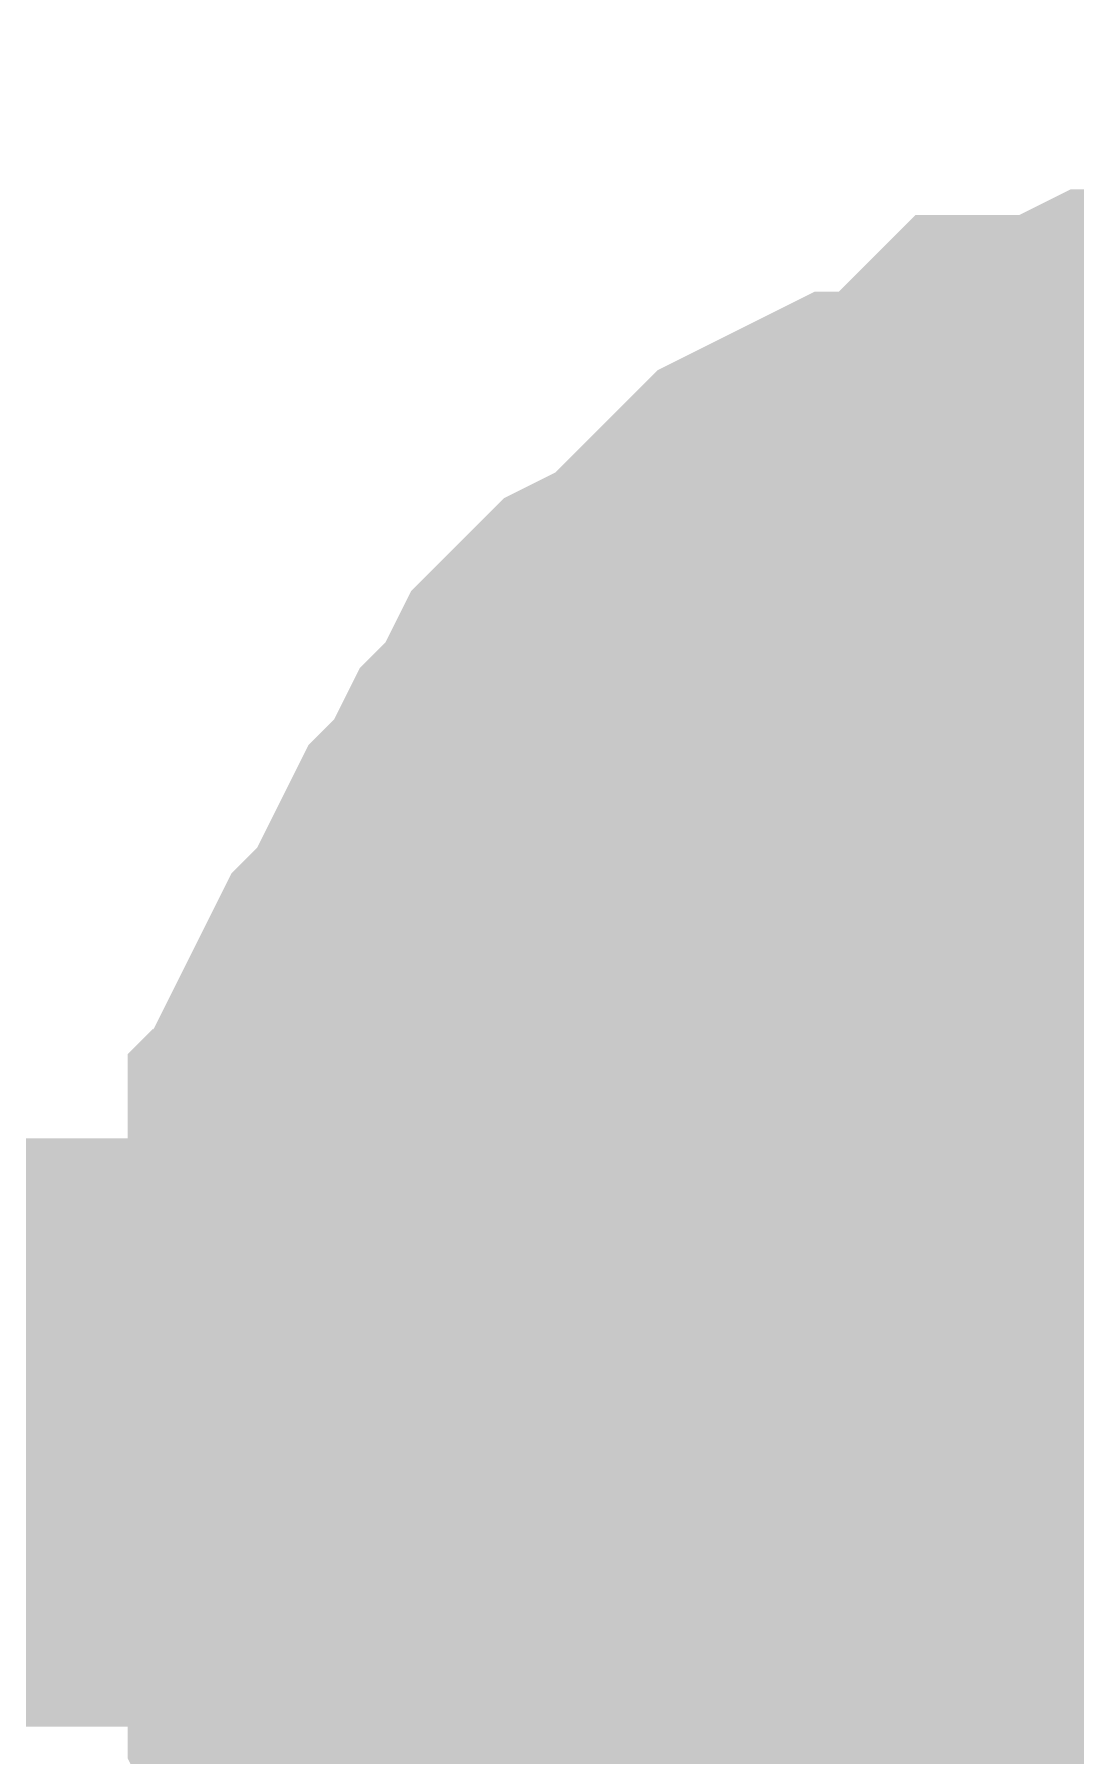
# Model space of a CAD drawing. Header units: inches. Extents: x 0 to 841, y 0 to 594.
# Drawn here: x 234.315 to 234.846, y 564.83 to 565.707 of the extents above; entities that cross this region are included whole.
import ezdxf

# ---------------------------------------------------------------- set-up
doc = ezdxf.new("R2010")
doc.units = ezdxf.units.IN
doc.layers.add('Sheet', color=255, linetype='Continuous')

msp = doc.modelspace()

# ---------------------------------------------------------------- linework, layer by layer
at = {"layer": 'Sheet'}
for points in [[(235.00912, 564.99507, 0.29972, 0.29972, 0), (222.50544, 564.99507, 0.29972, 0.29972, 0), (210.00176, 564.99507, 0.29972, 0.29972, 0), (197.51114, 564.99507, 0.29972, 0.29972, 0), (197.51114, 569.98601, 0.29972, 0.29972, 0)], [(234.49956, 564.99507, 0.29972, 0.29972, 0), (234.49956, 565.0212, 0.29972, 0.29972, 0), (234.49956, 565.04733, 0.29972, 0.29972, 0), (234.49956, 565.07347, 0.29972, 0.29972, 0), (234.51263, 565.0996, 0.29972, 0.29972, 0), (234.51263, 565.12573, 0.29972, 0.29972, 0), (234.5257, 565.13879, 0.29972, 0.29972, 0), (234.5257, 565.16492, 0.29972, 0.29972, 0), (234.53876, 565.19105, 0.29972, 0.29972, 0), (234.55183, 565.20412, 0.29972, 0.29972, 0), (234.56489, 565.23025, 0.29972, 0.29972, 0), (234.57796, 565.25638, 0.29972, 0.29972, 0), (234.59102, 565.26944, 0.29972, 0.29972, 0), (234.60409, 565.29558, 0.29972, 0.29972, 0), (234.61715, 565.30864, 0.29972, 0.29972, 0), (234.63022, 565.33477, 0.29972, 0.29972, 0), (234.64329, 565.34784, 0.29972, 0.29972, 0), (234.66942, 565.3609, 0.29972, 0.29972, 0), (234.68248, 565.37397, 0.29972, 0.29972, 0), (234.69555, 565.38703, 0.29972, 0.29972, 0), (234.72168, 565.41316, 0.29972, 0.29972, 0), (234.74781, 565.42623, 0.29972, 0.29972, 0), (234.76087, 565.42623, 0.29972, 0.29972, 0), (234.78701, 565.43929, 0.29972, 0.29972, 0), (234.81314, 565.45236, 0.29972, 0.29972, 0), (234.8262, 565.46542, 0.29972, 0.29972, 0), (234.85233, 565.46542, 0.29972, 0.29972, 0), (234.87846, 565.47849, 0.29972, 0.29972, 0), (234.9046, 565.47849, 0.29972, 0.29972, 0), (234.93073, 565.49155, 0.29972, 0.29972, 0), (234.95686, 565.49155, 0.29972, 0.29972, 0), (234.98299, 565.49155, 0.29972, 0.29972, 0), (235.00912, 565.49155, 0.29972, 0.29972, 0)], [(234.49956, 564.99507, 0.29972, 0.29972, 0), (234.49956, 565.0212, 0.29972, 0.29972, 0), (234.49956, 565.04733, 0.29972, 0.29972, 0), (234.49956, 565.07347, 0.29972, 0.29972, 0), (234.51263, 565.0996, 0.29972, 0.29972, 0), (234.51263, 565.12573, 0.29972, 0.29972, 0), (234.5257, 565.13879, 0.29972, 0.29972, 0), (234.5257, 565.16492, 0.29972, 0.29972, 0), (234.53876, 565.19105, 0.29972, 0.29972, 0), (234.55183, 565.20412, 0.29972, 0.29972, 0), (234.56489, 565.23025, 0.29972, 0.29972, 0), (234.57796, 565.25638, 0.29972, 0.29972, 0), (234.59102, 565.26944, 0.29972, 0.29972, 0), (234.60409, 565.29558, 0.29972, 0.29972, 0), (234.61715, 565.30864, 0.29972, 0.29972, 0), (234.63022, 565.33477, 0.29972, 0.29972, 0), (234.64329, 565.34784, 0.29972, 0.29972, 0), (234.66942, 565.3609, 0.29972, 0.29972, 0), (234.68248, 565.37397, 0.29972, 0.29972, 0), (234.69555, 565.38703, 0.29972, 0.29972, 0), (234.72168, 565.41316, 0.29972, 0.29972, 0), (234.74781, 565.42623, 0.29972, 0.29972, 0), (234.76087, 565.42623, 0.29972, 0.29972, 0), (234.78701, 565.43929, 0.29972, 0.29972, 0), (234.81314, 565.45236, 0.29972, 0.29972, 0), (234.8262, 565.46542, 0.29972, 0.29972, 0), (234.85233, 565.46542, 0.29972, 0.29972, 0), (234.87846, 565.47849, 0.29972, 0.29972, 0), (234.9046, 565.47849, 0.29972, 0.29972, 0), (234.93073, 565.49155, 0.29972, 0.29972, 0), (234.95686, 565.49155, 0.29972, 0.29972, 0), (234.98299, 565.49155, 0.29972, 0.29972, 0), (235.00912, 565.49155, 0.29972, 0.29972, 0)], [(234.49956, 564.99507, 0.29972, 0.29972, 0), (234.49956, 565.0212, 0.29972, 0.29972, 0), (234.49956, 565.04733, 0.29972, 0.29972, 0), (234.49956, 565.07347, 0.29972, 0.29972, 0), (234.51263, 565.0996, 0.29972, 0.29972, 0), (234.51263, 565.12573, 0.29972, 0.29972, 0), (234.5257, 565.13879, 0.29972, 0.29972, 0), (234.5257, 565.16492, 0.29972, 0.29972, 0), (234.53876, 565.19105, 0.29972, 0.29972, 0), (234.55183, 565.20412, 0.29972, 0.29972, 0), (234.56489, 565.23025, 0.29972, 0.29972, 0), (234.57796, 565.25638, 0.29972, 0.29972, 0), (234.59102, 565.26944, 0.29972, 0.29972, 0), (234.60409, 565.29558, 0.29972, 0.29972, 0), (234.61715, 565.30864, 0.29972, 0.29972, 0), (234.63022, 565.33477, 0.29972, 0.29972, 0), (234.64329, 565.34784, 0.29972, 0.29972, 0), (234.66942, 565.3609, 0.29972, 0.29972, 0), (234.68248, 565.37397, 0.29972, 0.29972, 0), (234.69555, 565.38703, 0.29972, 0.29972, 0), (234.72168, 565.41316, 0.29972, 0.29972, 0), (234.74781, 565.42623, 0.29972, 0.29972, 0), (234.76087, 565.42623, 0.29972, 0.29972, 0), (234.78701, 565.43929, 0.29972, 0.29972, 0), (234.81314, 565.45236, 0.29972, 0.29972, 0), (234.8262, 565.46542, 0.29972, 0.29972, 0), (234.85233, 565.46542, 0.29972, 0.29972, 0), (234.87846, 565.47849, 0.29972, 0.29972, 0), (234.9046, 565.47849, 0.29972, 0.29972, 0), (234.93073, 565.49155, 0.29972, 0.29972, 0), (234.95686, 565.49155, 0.29972, 0.29972, 0), (234.98299, 565.49155, 0.29972, 0.29972, 0), (235.00912, 565.49155, 0.29972, 0.29972, 0)], [(234.49956, 564.99507, 0.29972, 0.29972, 0), (234.49956, 565.0212, 0.29972, 0.29972, 0), (234.49956, 565.04733, 0.29972, 0.29972, 0), (234.49956, 565.07347, 0.29972, 0.29972, 0), (234.51263, 565.0996, 0.29972, 0.29972, 0), (234.51263, 565.12573, 0.29972, 0.29972, 0), (234.5257, 565.13879, 0.29972, 0.29972, 0), (234.5257, 565.16492, 0.29972, 0.29972, 0), (234.53876, 565.19105, 0.29972, 0.29972, 0), (234.55183, 565.20412, 0.29972, 0.29972, 0), (234.56489, 565.23025, 0.29972, 0.29972, 0), (234.57796, 565.25638, 0.29972, 0.29972, 0), (234.59102, 565.26944, 0.29972, 0.29972, 0), (234.60409, 565.29558, 0.29972, 0.29972, 0), (234.61715, 565.30864, 0.29972, 0.29972, 0), (234.63022, 565.33477, 0.29972, 0.29972, 0), (234.64329, 565.34784, 0.29972, 0.29972, 0), (234.66942, 565.3609, 0.29972, 0.29972, 0), (234.68248, 565.37397, 0.29972, 0.29972, 0), (234.69555, 565.38703, 0.29972, 0.29972, 0), (234.72168, 565.41316, 0.29972, 0.29972, 0), (234.74781, 565.42623, 0.29972, 0.29972, 0), (234.76087, 565.42623, 0.29972, 0.29972, 0), (234.78701, 565.43929, 0.29972, 0.29972, 0), (234.81314, 565.45236, 0.29972, 0.29972, 0), (234.8262, 565.46542, 0.29972, 0.29972, 0), (234.85233, 565.46542, 0.29972, 0.29972, 0), (234.87846, 565.47849, 0.29972, 0.29972, 0), (234.9046, 565.47849, 0.29972, 0.29972, 0), (234.93073, 565.49155, 0.29972, 0.29972, 0), (234.95686, 565.49155, 0.29972, 0.29972, 0), (234.98299, 565.49155, 0.29972, 0.29972, 0), (235.00912, 565.49155, 0.29972, 0.29972, 0)], [(234.49956, 564.99507, 0.29972, 0.29972, 0), (234.49956, 565.0212, 0.29972, 0.29972, 0), (234.49956, 565.04733, 0.29972, 0.29972, 0), (234.49956, 565.07347, 0.29972, 0.29972, 0), (234.51263, 565.0996, 0.29972, 0.29972, 0), (234.51263, 565.12573, 0.29972, 0.29972, 0), (234.5257, 565.13879, 0.29972, 0.29972, 0), (234.5257, 565.16492, 0.29972, 0.29972, 0), (234.53876, 565.19105, 0.29972, 0.29972, 0), (234.55183, 565.20412, 0.29972, 0.29972, 0), (234.56489, 565.23025, 0.29972, 0.29972, 0), (234.57796, 565.25638, 0.29972, 0.29972, 0), (234.59102, 565.26944, 0.29972, 0.29972, 0), (234.60409, 565.29558, 0.29972, 0.29972, 0), (234.61715, 565.30864, 0.29972, 0.29972, 0), (234.63022, 565.33477, 0.29972, 0.29972, 0), (234.64329, 565.34784, 0.29972, 0.29972, 0), (234.66942, 565.3609, 0.29972, 0.29972, 0), (234.68248, 565.37397, 0.29972, 0.29972, 0), (234.69555, 565.38703, 0.29972, 0.29972, 0), (234.72168, 565.41316, 0.29972, 0.29972, 0), (234.74781, 565.42623, 0.29972, 0.29972, 0), (234.76087, 565.42623, 0.29972, 0.29972, 0), (234.78701, 565.43929, 0.29972, 0.29972, 0), (234.81314, 565.45236, 0.29972, 0.29972, 0), (234.8262, 565.46542, 0.29972, 0.29972, 0), (234.85233, 565.46542, 0.29972, 0.29972, 0), (234.87846, 565.47849, 0.29972, 0.29972, 0), (234.9046, 565.47849, 0.29972, 0.29972, 0), (234.93073, 565.49155, 0.29972, 0.29972, 0), (234.95686, 565.49155, 0.29972, 0.29972, 0), (234.98299, 565.49155, 0.29972, 0.29972, 0), (235.00912, 565.49155, 0.29972, 0.29972, 0)], [(234.49956, 564.99507, 0.29972, 0.29972, 0), (234.49956, 565.0212, 0.29972, 0.29972, 0), (234.49956, 565.04733, 0.29972, 0.29972, 0), (234.49956, 565.07347, 0.29972, 0.29972, 0), (234.51263, 565.0996, 0.29972, 0.29972, 0), (234.51263, 565.12573, 0.29972, 0.29972, 0), (234.5257, 565.13879, 0.29972, 0.29972, 0), (234.5257, 565.16492, 0.29972, 0.29972, 0), (234.53876, 565.19105, 0.29972, 0.29972, 0), (234.55183, 565.20412, 0.29972, 0.29972, 0), (234.56489, 565.23025, 0.29972, 0.29972, 0), (234.57796, 565.25638, 0.29972, 0.29972, 0), (234.59102, 565.26944, 0.29972, 0.29972, 0), (234.60409, 565.29558, 0.29972, 0.29972, 0), (234.61715, 565.30864, 0.29972, 0.29972, 0), (234.63022, 565.33477, 0.29972, 0.29972, 0), (234.64329, 565.34784, 0.29972, 0.29972, 0), (234.66942, 565.3609, 0.29972, 0.29972, 0), (234.68248, 565.37397, 0.29972, 0.29972, 0), (234.69555, 565.38703, 0.29972, 0.29972, 0), (234.72168, 565.41316, 0.29972, 0.29972, 0), (234.74781, 565.42623, 0.29972, 0.29972, 0), (234.76087, 565.42623, 0.29972, 0.29972, 0), (234.78701, 565.43929, 0.29972, 0.29972, 0), (234.81314, 565.45236, 0.29972, 0.29972, 0), (234.8262, 565.46542, 0.29972, 0.29972, 0), (234.85233, 565.46542, 0.29972, 0.29972, 0), (234.87846, 565.47849, 0.29972, 0.29972, 0), (234.9046, 565.47849, 0.29972, 0.29972, 0), (234.93073, 565.49155, 0.29972, 0.29972, 0), (234.95686, 565.49155, 0.29972, 0.29972, 0), (234.98299, 565.49155, 0.29972, 0.29972, 0), (235.00912, 565.49155, 0.29972, 0.29972, 0)], [(234.49956, 564.99507, 0.29972, 0.29972, 0), (234.49956, 565.0212, 0.29972, 0.29972, 0), (234.49956, 565.04733, 0.29972, 0.29972, 0), (234.49956, 565.07347, 0.29972, 0.29972, 0), (234.51263, 565.0996, 0.29972, 0.29972, 0), (234.51263, 565.12573, 0.29972, 0.29972, 0), (234.5257, 565.13879, 0.29972, 0.29972, 0), (234.5257, 565.16492, 0.29972, 0.29972, 0), (234.53876, 565.19105, 0.29972, 0.29972, 0), (234.55183, 565.20412, 0.29972, 0.29972, 0), (234.56489, 565.23025, 0.29972, 0.29972, 0), (234.57796, 565.25638, 0.29972, 0.29972, 0), (234.59102, 565.26944, 0.29972, 0.29972, 0), (234.60409, 565.29558, 0.29972, 0.29972, 0), (234.61715, 565.30864, 0.29972, 0.29972, 0), (234.63022, 565.33477, 0.29972, 0.29972, 0), (234.64329, 565.34784, 0.29972, 0.29972, 0), (234.66942, 565.3609, 0.29972, 0.29972, 0), (234.68248, 565.37397, 0.29972, 0.29972, 0), (234.69555, 565.38703, 0.29972, 0.29972, 0), (234.72168, 565.41316, 0.29972, 0.29972, 0), (234.74781, 565.42623, 0.29972, 0.29972, 0), (234.76087, 565.42623, 0.29972, 0.29972, 0), (234.78701, 565.43929, 0.29972, 0.29972, 0), (234.81314, 565.45236, 0.29972, 0.29972, 0), (234.8262, 565.46542, 0.29972, 0.29972, 0), (234.85233, 565.46542, 0.29972, 0.29972, 0), (234.87846, 565.47849, 0.29972, 0.29972, 0), (234.9046, 565.47849, 0.29972, 0.29972, 0), (234.93073, 565.49155, 0.29972, 0.29972, 0), (234.95686, 565.49155, 0.29972, 0.29972, 0), (234.98299, 565.49155, 0.29972, 0.29972, 0), (235.00912, 565.49155, 0.29972, 0.29972, 0)], [(234.49956, 564.99507, 0.09906, 0.09906, 0), (234.49956, 565.0212, 0.09906, 0.09906, 0), (234.49956, 565.04733, 0.09906, 0.09906, 0), (234.49956, 565.07347, 0.09906, 0.09906, 0), (234.51263, 565.0996, 0.09906, 0.09906, 0), (234.51263, 565.12573, 0.09906, 0.09906, 0), (234.5257, 565.13879, 0.09906, 0.09906, 0), (234.5257, 565.16492, 0.09906, 0.09906, 0), (234.53876, 565.19105, 0.09906, 0.09906, 0), (234.55183, 565.20412, 0.09906, 0.09906, 0), (234.56489, 565.23025, 0.09906, 0.09906, 0), (234.57796, 565.25638, 0.09906, 0.09906, 0), (234.59102, 565.26944, 0.09906, 0.09906, 0), (234.60409, 565.29558, 0.09906, 0.09906, 0), (234.61715, 565.30864, 0.09906, 0.09906, 0), (234.63022, 565.33477, 0.09906, 0.09906, 0), (234.64329, 565.34784, 0.09906, 0.09906, 0), (234.66942, 565.3609, 0.09906, 0.09906, 0), (234.68248, 565.37397, 0.09906, 0.09906, 0), (234.69555, 565.38703, 0.09906, 0.09906, 0), (234.72168, 565.41316, 0.09906, 0.09906, 0), (234.74781, 565.42623, 0.09906, 0.09906, 0), (234.76087, 565.42623, 0.09906, 0.09906, 0), (234.78701, 565.43929, 0.09906, 0.09906, 0), (234.81314, 565.45236, 0.09906, 0.09906, 0), (234.8262, 565.46542, 0.09906, 0.09906, 0), (234.85233, 565.46542, 0.09906, 0.09906, 0), (234.87846, 565.47849, 0.09906, 0.09906, 0), (234.9046, 565.47849, 0.09906, 0.09906, 0)], [(234.49956, 564.99507, 0.09906, 0.09906, 0), (234.49956, 565.0212, 0.09906, 0.09906, 0), (234.49956, 565.04733, 0.09906, 0.09906, 0), (234.49956, 565.07347, 0.09906, 0.09906, 0), (234.51263, 565.0996, 0.09906, 0.09906, 0), (234.51263, 565.12573, 0.09906, 0.09906, 0), (234.5257, 565.13879, 0.09906, 0.09906, 0), (234.5257, 565.16492, 0.09906, 0.09906, 0), (234.53876, 565.19105, 0.09906, 0.09906, 0), (234.55183, 565.20412, 0.09906, 0.09906, 0), (234.56489, 565.23025, 0.09906, 0.09906, 0), (234.57796, 565.25638, 0.09906, 0.09906, 0), (234.59102, 565.26944, 0.09906, 0.09906, 0), (234.60409, 565.29558, 0.09906, 0.09906, 0), (234.61715, 565.30864, 0.09906, 0.09906, 0), (234.63022, 565.33477, 0.09906, 0.09906, 0), (234.64329, 565.34784, 0.09906, 0.09906, 0), (234.66942, 565.3609, 0.09906, 0.09906, 0), (234.68248, 565.37397, 0.09906, 0.09906, 0), (234.69555, 565.38703, 0.09906, 0.09906, 0), (234.72168, 565.41316, 0.09906, 0.09906, 0), (234.74781, 565.42623, 0.09906, 0.09906, 0), (234.76087, 565.42623, 0.09906, 0.09906, 0), (234.78701, 565.43929, 0.09906, 0.09906, 0), (234.81314, 565.45236, 0.09906, 0.09906, 0), (234.8262, 565.46542, 0.09906, 0.09906, 0), (234.85233, 565.46542, 0.09906, 0.09906, 0), (234.87846, 565.47849, 0.09906, 0.09906, 0), (234.9046, 565.47849, 0.09906, 0.09906, 0)], [(234.49956, 564.99507, 0.09906, 0.09906, 0), (234.49956, 565.0212, 0.09906, 0.09906, 0), (234.49956, 565.04733, 0.09906, 0.09906, 0), (234.49956, 565.07347, 0.09906, 0.09906, 0), (234.51263, 565.0996, 0.09906, 0.09906, 0), (234.51263, 565.12573, 0.09906, 0.09906, 0), (234.5257, 565.13879, 0.09906, 0.09906, 0), (234.5257, 565.16492, 0.09906, 0.09906, 0), (234.53876, 565.19105, 0.09906, 0.09906, 0), (234.55183, 565.20412, 0.09906, 0.09906, 0), (234.56489, 565.23025, 0.09906, 0.09906, 0), (234.57796, 565.25638, 0.09906, 0.09906, 0), (234.59102, 565.26944, 0.09906, 0.09906, 0), (234.60409, 565.29558, 0.09906, 0.09906, 0), (234.61715, 565.30864, 0.09906, 0.09906, 0), (234.63022, 565.33477, 0.09906, 0.09906, 0), (234.64329, 565.34784, 0.09906, 0.09906, 0), (234.66942, 565.3609, 0.09906, 0.09906, 0), (234.68248, 565.37397, 0.09906, 0.09906, 0), (234.69555, 565.38703, 0.09906, 0.09906, 0), (234.72168, 565.41316, 0.09906, 0.09906, 0), (234.74781, 565.42623, 0.09906, 0.09906, 0), (234.76087, 565.42623, 0.09906, 0.09906, 0), (234.78701, 565.43929, 0.09906, 0.09906, 0), (234.81314, 565.45236, 0.09906, 0.09906, 0), (234.8262, 565.46542, 0.09906, 0.09906, 0), (234.85233, 565.46542, 0.09906, 0.09906, 0), (234.87846, 565.47849, 0.09906, 0.09906, 0), (234.9046, 565.47849, 0.09906, 0.09906, 0)], [(234.49956, 564.99507, 0.09906, 0.09906, 0), (234.49956, 565.0212, 0.09906, 0.09906, 0), (234.49956, 565.04733, 0.09906, 0.09906, 0), (234.49956, 565.07347, 0.09906, 0.09906, 0), (234.51263, 565.0996, 0.09906, 0.09906, 0), (234.51263, 565.12573, 0.09906, 0.09906, 0), (234.5257, 565.13879, 0.09906, 0.09906, 0), (234.5257, 565.16492, 0.09906, 0.09906, 0), (234.53876, 565.19105, 0.09906, 0.09906, 0), (234.55183, 565.20412, 0.09906, 0.09906, 0), (234.56489, 565.23025, 0.09906, 0.09906, 0), (234.57796, 565.25638, 0.09906, 0.09906, 0), (234.59102, 565.26944, 0.09906, 0.09906, 0), (234.60409, 565.29558, 0.09906, 0.09906, 0), (234.61715, 565.30864, 0.09906, 0.09906, 0), (234.63022, 565.33477, 0.09906, 0.09906, 0), (234.64329, 565.34784, 0.09906, 0.09906, 0), (234.66942, 565.3609, 0.09906, 0.09906, 0), (234.68248, 565.37397, 0.09906, 0.09906, 0), (234.69555, 565.38703, 0.09906, 0.09906, 0), (234.72168, 565.41316, 0.09906, 0.09906, 0), (234.74781, 565.42623, 0.09906, 0.09906, 0), (234.76087, 565.42623, 0.09906, 0.09906, 0), (234.78701, 565.43929, 0.09906, 0.09906, 0), (234.81314, 565.45236, 0.09906, 0.09906, 0), (234.8262, 565.46542, 0.09906, 0.09906, 0), (234.85233, 565.46542, 0.09906, 0.09906, 0), (234.87846, 565.47849, 0.09906, 0.09906, 0), (234.9046, 565.47849, 0.09906, 0.09906, 0)], [(234.49956, 564.99507, 0.09906, 0.09906, 0), (234.49956, 565.0212, 0.09906, 0.09906, 0), (234.49956, 565.04733, 0.09906, 0.09906, 0), (234.49956, 565.07347, 0.09906, 0.09906, 0), (234.51263, 565.0996, 0.09906, 0.09906, 0), (234.51263, 565.12573, 0.09906, 0.09906, 0), (234.5257, 565.13879, 0.09906, 0.09906, 0), (234.5257, 565.16492, 0.09906, 0.09906, 0), (234.53876, 565.19105, 0.09906, 0.09906, 0), (234.55183, 565.20412, 0.09906, 0.09906, 0), (234.56489, 565.23025, 0.09906, 0.09906, 0), (234.57796, 565.25638, 0.09906, 0.09906, 0), (234.59102, 565.26944, 0.09906, 0.09906, 0), (234.60409, 565.29558, 0.09906, 0.09906, 0), (234.61715, 565.30864, 0.09906, 0.09906, 0), (234.63022, 565.33477, 0.09906, 0.09906, 0), (234.64329, 565.34784, 0.09906, 0.09906, 0), (234.66942, 565.3609, 0.09906, 0.09906, 0), (234.68248, 565.37397, 0.09906, 0.09906, 0), (234.69555, 565.38703, 0.09906, 0.09906, 0), (234.72168, 565.41316, 0.09906, 0.09906, 0), (234.74781, 565.42623, 0.09906, 0.09906, 0), (234.76087, 565.42623, 0.09906, 0.09906, 0), (234.78701, 565.43929, 0.09906, 0.09906, 0), (234.81314, 565.45236, 0.09906, 0.09906, 0), (234.8262, 565.46542, 0.09906, 0.09906, 0), (234.85233, 565.46542, 0.09906, 0.09906, 0), (234.87846, 565.47849, 0.09906, 0.09906, 0), (234.9046, 565.47849, 0.09906, 0.09906, 0)], [(234.49956, 564.99507, 0.09906, 0.09906, 0), (234.49956, 565.0212, 0.09906, 0.09906, 0), (234.49956, 565.04733, 0.09906, 0.09906, 0), (234.49956, 565.07347, 0.09906, 0.09906, 0), (234.51263, 565.0996, 0.09906, 0.09906, 0), (234.51263, 565.12573, 0.09906, 0.09906, 0), (234.5257, 565.13879, 0.09906, 0.09906, 0), (234.5257, 565.16492, 0.09906, 0.09906, 0), (234.53876, 565.19105, 0.09906, 0.09906, 0), (234.55183, 565.20412, 0.09906, 0.09906, 0), (234.56489, 565.23025, 0.09906, 0.09906, 0), (234.57796, 565.25638, 0.09906, 0.09906, 0), (234.59102, 565.26944, 0.09906, 0.09906, 0), (234.60409, 565.29558, 0.09906, 0.09906, 0), (234.61715, 565.30864, 0.09906, 0.09906, 0), (234.63022, 565.33477, 0.09906, 0.09906, 0), (234.64329, 565.34784, 0.09906, 0.09906, 0), (234.66942, 565.3609, 0.09906, 0.09906, 0), (234.68248, 565.37397, 0.09906, 0.09906, 0), (234.69555, 565.38703, 0.09906, 0.09906, 0), (234.72168, 565.41316, 0.09906, 0.09906, 0), (234.74781, 565.42623, 0.09906, 0.09906, 0), (234.76087, 565.42623, 0.09906, 0.09906, 0), (234.78701, 565.43929, 0.09906, 0.09906, 0), (234.81314, 565.45236, 0.09906, 0.09906, 0), (234.8262, 565.46542, 0.09906, 0.09906, 0), (234.85233, 565.46542, 0.09906, 0.09906, 0), (234.87846, 565.47849, 0.09906, 0.09906, 0), (234.9046, 565.47849, 0.09906, 0.09906, 0)], [(234.49956, 564.99507, 0.09906, 0.09906, 0), (234.49956, 565.0212, 0.09906, 0.09906, 0), (234.49956, 565.04733, 0.09906, 0.09906, 0), (234.49956, 565.07347, 0.09906, 0.09906, 0), (234.51263, 565.0996, 0.09906, 0.09906, 0), (234.51263, 565.12573, 0.09906, 0.09906, 0), (234.5257, 565.13879, 0.09906, 0.09906, 0), (234.5257, 565.16492, 0.09906, 0.09906, 0), (234.53876, 565.19105, 0.09906, 0.09906, 0), (234.55183, 565.20412, 0.09906, 0.09906, 0), (234.56489, 565.23025, 0.09906, 0.09906, 0), (234.57796, 565.25638, 0.09906, 0.09906, 0), (234.59102, 565.26944, 0.09906, 0.09906, 0), (234.60409, 565.29558, 0.09906, 0.09906, 0), (234.61715, 565.30864, 0.09906, 0.09906, 0), (234.63022, 565.33477, 0.09906, 0.09906, 0), (234.64329, 565.34784, 0.09906, 0.09906, 0), (234.66942, 565.3609, 0.09906, 0.09906, 0), (234.68248, 565.37397, 0.09906, 0.09906, 0), (234.69555, 565.38703, 0.09906, 0.09906, 0), (234.72168, 565.41316, 0.09906, 0.09906, 0), (234.74781, 565.42623, 0.09906, 0.09906, 0), (234.76087, 565.42623, 0.09906, 0.09906, 0), (234.78701, 565.43929, 0.09906, 0.09906, 0), (234.81314, 565.45236, 0.09906, 0.09906, 0), (234.8262, 565.46542, 0.09906, 0.09906, 0), (234.85233, 565.46542, 0.09906, 0.09906, 0), (234.87846, 565.47849, 0.09906, 0.09906, 0), (234.9046, 565.47849, 0.09906, 0.09906, 0)], [(234.61715, 564.66844, 0.29972, 0.29972, 0), (234.60409, 564.68151, 0.29972, 0.29972, 0), (234.59102, 564.70764, 0.29972, 0.29972, 0), (234.57796, 564.73377, 0.29972, 0.29972, 0), (234.56489, 564.74683, 0.29972, 0.29972, 0), (234.55183, 564.77296, 0.29972, 0.29972, 0), (234.53876, 564.79909, 0.29972, 0.29972, 0), (234.5257, 564.81216, 0.29972, 0.29972, 0), (234.5257, 564.83829, 0.29972, 0.29972, 0), (234.51263, 564.86442, 0.29972, 0.29972, 0), (234.51263, 564.89055, 0.29972, 0.29972, 0), (234.49956, 564.91668, 0.29972, 0.29972, 0), (234.49956, 564.94281, 0.29972, 0.29972, 0), (234.49956, 564.96894, 0.29972, 0.29972, 0), (234.49956, 564.99507, 0.29972, 0.29972, 0)], [(234.49956, 564.99507, 0.29972, 0.29972, 0), (234.49956, 564.99507, 0.29972, 0.29972, 0)], [(234.61715, 564.66844, 0.29972, 0.29972, 0), (234.60409, 564.68151, 0.29972, 0.29972, 0), (234.59102, 564.70764, 0.29972, 0.29972, 0), (234.57796, 564.73377, 0.29972, 0.29972, 0), (234.56489, 564.74683, 0.29972, 0.29972, 0), (234.55183, 564.77296, 0.29972, 0.29972, 0), (234.53876, 564.79909, 0.29972, 0.29972, 0), (234.5257, 564.81216, 0.29972, 0.29972, 0), (234.5257, 564.83829, 0.29972, 0.29972, 0), (234.51263, 564.86442, 0.29972, 0.29972, 0), (234.51263, 564.89055, 0.29972, 0.29972, 0), (234.49956, 564.91668, 0.29972, 0.29972, 0), (234.49956, 564.94281, 0.29972, 0.29972, 0), (234.49956, 564.96894, 0.29972, 0.29972, 0), (234.49956, 564.99507, 0.29972, 0.29972, 0)], [(234.49956, 564.99507, 0.29972, 0.29972, 0), (234.49956, 564.99507, 0.29972, 0.29972, 0)], [(234.61715, 564.66844, 0.29972, 0.29972, 0), (234.60409, 564.68151, 0.29972, 0.29972, 0), (234.59102, 564.70764, 0.29972, 0.29972, 0), (234.57796, 564.73377, 0.29972, 0.29972, 0), (234.56489, 564.74683, 0.29972, 0.29972, 0), (234.55183, 564.77296, 0.29972, 0.29972, 0), (234.53876, 564.79909, 0.29972, 0.29972, 0), (234.5257, 564.81216, 0.29972, 0.29972, 0), (234.5257, 564.83829, 0.29972, 0.29972, 0), (234.51263, 564.86442, 0.29972, 0.29972, 0), (234.51263, 564.89055, 0.29972, 0.29972, 0), (234.49956, 564.91668, 0.29972, 0.29972, 0), (234.49956, 564.94281, 0.29972, 0.29972, 0), (234.49956, 564.96894, 0.29972, 0.29972, 0), (234.49956, 564.99507, 0.29972, 0.29972, 0)], [(234.49956, 564.99507, 0.29972, 0.29972, 0), (234.49956, 564.99507, 0.29972, 0.29972, 0)], [(234.61715, 564.66844, 0.29972, 0.29972, 0), (234.60409, 564.68151, 0.29972, 0.29972, 0), (234.59102, 564.70764, 0.29972, 0.29972, 0), (234.57796, 564.73377, 0.29972, 0.29972, 0), (234.56489, 564.74683, 0.29972, 0.29972, 0), (234.55183, 564.77296, 0.29972, 0.29972, 0), (234.53876, 564.79909, 0.29972, 0.29972, 0), (234.5257, 564.81216, 0.29972, 0.29972, 0), (234.5257, 564.83829, 0.29972, 0.29972, 0), (234.51263, 564.86442, 0.29972, 0.29972, 0), (234.51263, 564.89055, 0.29972, 0.29972, 0), (234.49956, 564.91668, 0.29972, 0.29972, 0), (234.49956, 564.94281, 0.29972, 0.29972, 0), (234.49956, 564.96894, 0.29972, 0.29972, 0), (234.49956, 564.99507, 0.29972, 0.29972, 0)], [(234.49956, 564.99507, 0.29972, 0.29972, 0), (234.49956, 564.99507, 0.29972, 0.29972, 0)], [(234.61715, 564.66844, 0.29972, 0.29972, 0), (234.60409, 564.68151, 0.29972, 0.29972, 0), (234.59102, 564.70764, 0.29972, 0.29972, 0), (234.57796, 564.73377, 0.29972, 0.29972, 0), (234.56489, 564.74683, 0.29972, 0.29972, 0), (234.55183, 564.77296, 0.29972, 0.29972, 0), (234.53876, 564.79909, 0.29972, 0.29972, 0), (234.5257, 564.81216, 0.29972, 0.29972, 0), (234.5257, 564.83829, 0.29972, 0.29972, 0), (234.51263, 564.86442, 0.29972, 0.29972, 0), (234.51263, 564.89055, 0.29972, 0.29972, 0), (234.49956, 564.91668, 0.29972, 0.29972, 0), (234.49956, 564.94281, 0.29972, 0.29972, 0), (234.49956, 564.96894, 0.29972, 0.29972, 0), (234.49956, 564.99507, 0.29972, 0.29972, 0)], [(234.49956, 564.99507, 0.29972, 0.29972, 0), (234.49956, 564.99507, 0.29972, 0.29972, 0)], [(234.61715, 564.66844, 0.29972, 0.29972, 0), (234.60409, 564.68151, 0.29972, 0.29972, 0), (234.59102, 564.70764, 0.29972, 0.29972, 0), (234.57796, 564.73377, 0.29972, 0.29972, 0), (234.56489, 564.74683, 0.29972, 0.29972, 0), (234.55183, 564.77296, 0.29972, 0.29972, 0), (234.53876, 564.79909, 0.29972, 0.29972, 0), (234.5257, 564.81216, 0.29972, 0.29972, 0), (234.5257, 564.83829, 0.29972, 0.29972, 0), (234.51263, 564.86442, 0.29972, 0.29972, 0), (234.51263, 564.89055, 0.29972, 0.29972, 0), (234.49956, 564.91668, 0.29972, 0.29972, 0), (234.49956, 564.94281, 0.29972, 0.29972, 0), (234.49956, 564.96894, 0.29972, 0.29972, 0), (234.49956, 564.99507, 0.29972, 0.29972, 0)], [(234.49956, 564.99507, 0.29972, 0.29972, 0), (234.49956, 564.99507, 0.29972, 0.29972, 0)], [(234.61715, 564.66844, 0.29972, 0.29972, 0), (234.60409, 564.68151, 0.29972, 0.29972, 0), (234.59102, 564.70764, 0.29972, 0.29972, 0), (234.57796, 564.73377, 0.29972, 0.29972, 0), (234.56489, 564.74683, 0.29972, 0.29972, 0), (234.55183, 564.77296, 0.29972, 0.29972, 0), (234.53876, 564.79909, 0.29972, 0.29972, 0), (234.5257, 564.81216, 0.29972, 0.29972, 0), (234.5257, 564.83829, 0.29972, 0.29972, 0), (234.51263, 564.86442, 0.29972, 0.29972, 0), (234.51263, 564.89055, 0.29972, 0.29972, 0), (234.49956, 564.91668, 0.29972, 0.29972, 0), (234.49956, 564.94281, 0.29972, 0.29972, 0), (234.49956, 564.96894, 0.29972, 0.29972, 0), (234.49956, 564.99507, 0.29972, 0.29972, 0)], [(234.49956, 564.99507, 0.29972, 0.29972, 0), (234.49956, 564.99507, 0.29972, 0.29972, 0)], [(234.55183, 564.77296, 0.09906, 0.09906, 0), (234.53876, 564.79909, 0.09906, 0.09906, 0), (234.5257, 564.81216, 0.09906, 0.09906, 0), (234.5257, 564.83829, 0.09906, 0.09906, 0), (234.51263, 564.86442, 0.09906, 0.09906, 0), (234.51263, 564.89055, 0.09906, 0.09906, 0), (234.49956, 564.91668, 0.09906, 0.09906, 0), (234.49956, 564.94281, 0.09906, 0.09906, 0), (234.49956, 564.96894, 0.09906, 0.09906, 0), (234.49956, 564.99507, 0.09906, 0.09906, 0)], [(234.49956, 564.99507, 0.09906, 0.09906, 0), (234.49956, 564.99507, 0.09906, 0.09906, 0)], [(234.55183, 564.77296, 0.09906, 0.09906, 0), (234.53876, 564.79909, 0.09906, 0.09906, 0), (234.5257, 564.81216, 0.09906, 0.09906, 0), (234.5257, 564.83829, 0.09906, 0.09906, 0), (234.51263, 564.86442, 0.09906, 0.09906, 0), (234.51263, 564.89055, 0.09906, 0.09906, 0), (234.49956, 564.91668, 0.09906, 0.09906, 0), (234.49956, 564.94281, 0.09906, 0.09906, 0), (234.49956, 564.96894, 0.09906, 0.09906, 0), (234.49956, 564.99507, 0.09906, 0.09906, 0)], [(234.49956, 564.99507, 0.09906, 0.09906, 0), (234.49956, 564.99507, 0.09906, 0.09906, 0)], [(234.55183, 564.77296, 0.09906, 0.09906, 0), (234.53876, 564.79909, 0.09906, 0.09906, 0), (234.5257, 564.81216, 0.09906, 0.09906, 0), (234.5257, 564.83829, 0.09906, 0.09906, 0), (234.51263, 564.86442, 0.09906, 0.09906, 0), (234.51263, 564.89055, 0.09906, 0.09906, 0), (234.49956, 564.91668, 0.09906, 0.09906, 0), (234.49956, 564.94281, 0.09906, 0.09906, 0), (234.49956, 564.96894, 0.09906, 0.09906, 0), (234.49956, 564.99507, 0.09906, 0.09906, 0)], [(234.49956, 564.99507, 0.09906, 0.09906, 0), (234.49956, 564.99507, 0.09906, 0.09906, 0)], [(234.55183, 564.77296, 0.09906, 0.09906, 0), (234.53876, 564.79909, 0.09906, 0.09906, 0), (234.5257, 564.81216, 0.09906, 0.09906, 0), (234.5257, 564.83829, 0.09906, 0.09906, 0), (234.51263, 564.86442, 0.09906, 0.09906, 0), (234.51263, 564.89055, 0.09906, 0.09906, 0), (234.49956, 564.91668, 0.09906, 0.09906, 0), (234.49956, 564.94281, 0.09906, 0.09906, 0), (234.49956, 564.96894, 0.09906, 0.09906, 0), (234.49956, 564.99507, 0.09906, 0.09906, 0)], [(234.49956, 564.99507, 0.09906, 0.09906, 0), (234.49956, 564.99507, 0.09906, 0.09906, 0)], [(234.55183, 564.77296, 0.09906, 0.09906, 0), (234.53876, 564.79909, 0.09906, 0.09906, 0), (234.5257, 564.81216, 0.09906, 0.09906, 0), (234.5257, 564.83829, 0.09906, 0.09906, 0), (234.51263, 564.86442, 0.09906, 0.09906, 0), (234.51263, 564.89055, 0.09906, 0.09906, 0), (234.49956, 564.91668, 0.09906, 0.09906, 0), (234.49956, 564.94281, 0.09906, 0.09906, 0), (234.49956, 564.96894, 0.09906, 0.09906, 0), (234.49956, 564.99507, 0.09906, 0.09906, 0)], [(234.49956, 564.99507, 0.09906, 0.09906, 0), (234.49956, 564.99507, 0.09906, 0.09906, 0)], [(234.55183, 564.77296, 0.09906, 0.09906, 0), (234.53876, 564.79909, 0.09906, 0.09906, 0), (234.5257, 564.81216, 0.09906, 0.09906, 0), (234.5257, 564.83829, 0.09906, 0.09906, 0), (234.51263, 564.86442, 0.09906, 0.09906, 0), (234.51263, 564.89055, 0.09906, 0.09906, 0), (234.49956, 564.91668, 0.09906, 0.09906, 0), (234.49956, 564.94281, 0.09906, 0.09906, 0), (234.49956, 564.96894, 0.09906, 0.09906, 0), (234.49956, 564.99507, 0.09906, 0.09906, 0)], [(234.49956, 564.99507, 0.09906, 0.09906, 0), (234.49956, 564.99507, 0.09906, 0.09906, 0)], [(234.55183, 564.77296, 0.09906, 0.09906, 0), (234.53876, 564.79909, 0.09906, 0.09906, 0), (234.5257, 564.81216, 0.09906, 0.09906, 0), (234.5257, 564.83829, 0.09906, 0.09906, 0), (234.51263, 564.86442, 0.09906, 0.09906, 0), (234.51263, 564.89055, 0.09906, 0.09906, 0), (234.49956, 564.91668, 0.09906, 0.09906, 0), (234.49956, 564.94281, 0.09906, 0.09906, 0), (234.49956, 564.96894, 0.09906, 0.09906, 0), (234.49956, 564.99507, 0.09906, 0.09906, 0)], [(234.49956, 564.99507, 0.09906, 0.09906, 0), (234.49956, 564.99507, 0.09906, 0.09906, 0)]]:
    msp.add_lwpolyline(points, format="xyseb", dxfattribs=at)
msp.add_lwpolyline([(234.74601, 565.00002, 0.508, 0.508, 1), (235.25401, 565.00002, 0.508, 0.508, 1)], format="xyseb", close=True, dxfattribs=at)

doc.saveas('drawing.dxf')
